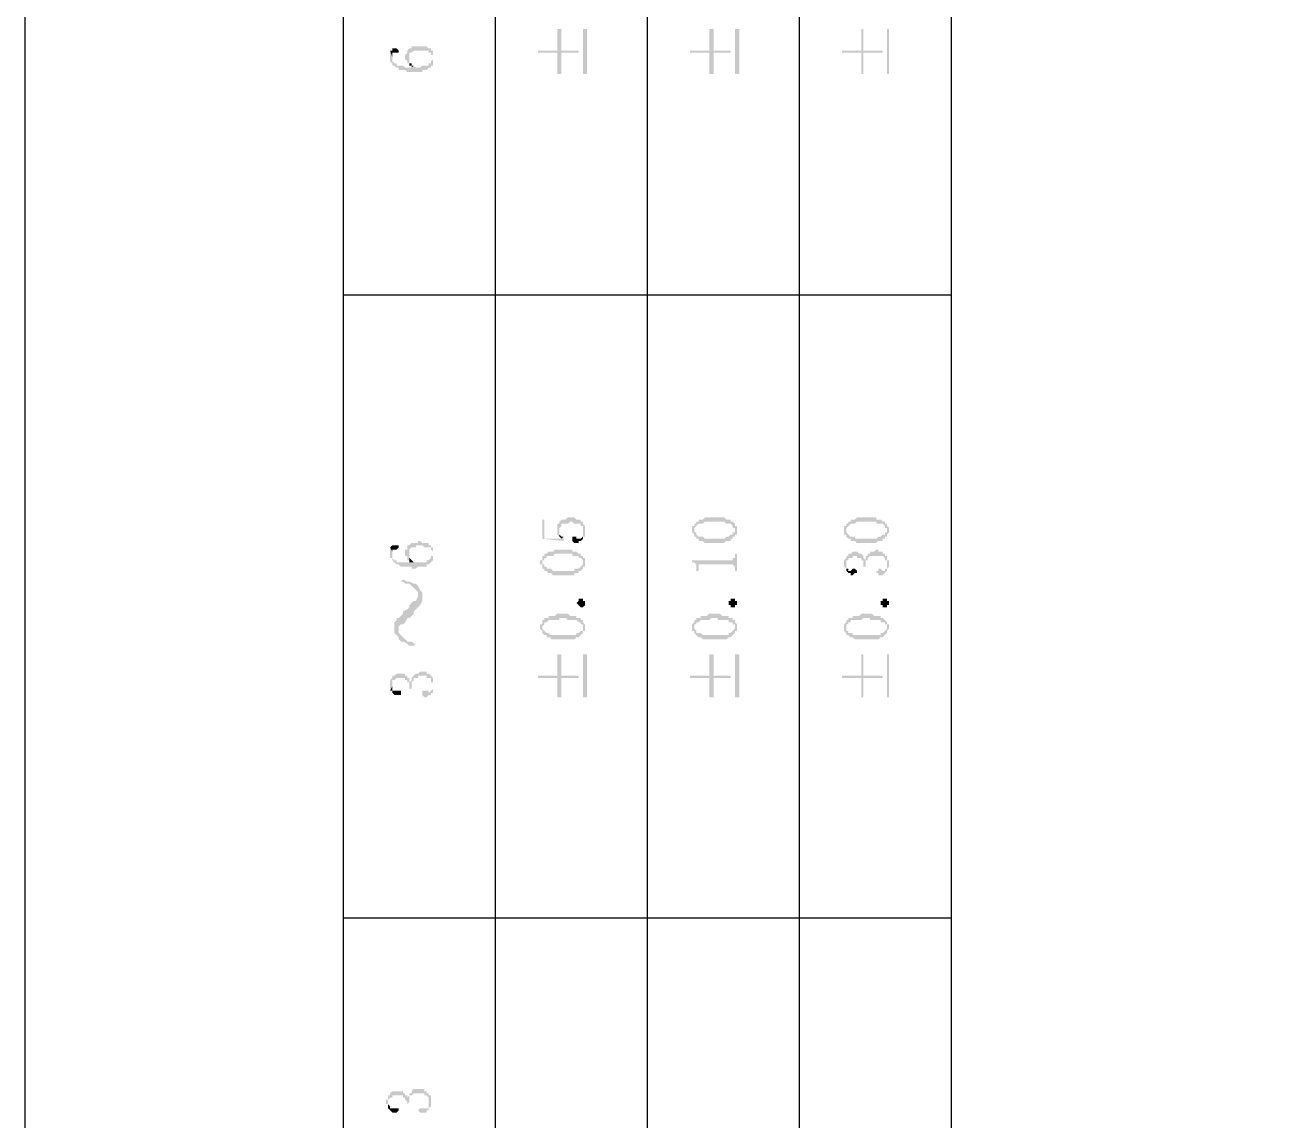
# Model space of a CAD drawing. Header units: inches. Extents: x 3613 to 8393, y -2205 to -794.
# Drawn here: x 7973.29 to 7999.49, y -1137.24 to -1114.16 of the extents above; entities that cross this region are included whole.
import ezdxf

# ---------------------------------------------------------------- set-up
doc = ezdxf.new("R2010")
doc.units = ezdxf.units.IN
doc.header["$MEASUREMENT"] = 0

msp = doc.modelspace()

# ---------------------------------------------------------------- hatches: boundary and pattern name
at = {"transparency": 33554559}
for points in [[(7984.099, -1114.698), (7984.099, -1114.743), (7984.506, -1114.743), (7984.506, -1115.194), (7984.596, -1115.194), (7984.596, -1114.743), (7984.957, -1114.743), (7984.957, -1114.698), (7984.596, -1114.698), (7984.596, -1114.246), (7984.506, -1114.246), (7984.506, -1114.698)], [(7985.137, -1115.194), (7985.137, -1114.246), (7985.047, -1114.246), (7985.047, -1115.194)], [(7987.304, -1114.698), (7987.304, -1114.743), (7987.71, -1114.743), (7987.71, -1115.194), (7987.8, -1115.194), (7987.8, -1114.743), (7988.161, -1114.743), (7988.161, -1114.698), (7987.8, -1114.698), (7987.8, -1114.246), (7987.71, -1114.246), (7987.71, -1114.698)], [(7988.342, -1115.194), (7988.342, -1114.246), (7988.252, -1114.246), (7988.252, -1115.194)], [(7990.508, -1114.698), (7990.508, -1114.743), (7990.914, -1114.743), (7990.914, -1115.194), (7990.959, -1115.194), (7990.959, -1114.743), (7991.366, -1114.743), (7991.366, -1114.698), (7990.959, -1114.698), (7990.959, -1114.246), (7990.914, -1114.246), (7990.914, -1114.698)], [(7991.501, -1115.194), (7991.501, -1114.246), (7991.456, -1114.246), (7991.456, -1115.194)], [(7980.985, -1114.698), (7981.03, -1114.833), (7981.03, -1114.788), (7981.03, -1114.743), (7981.166, -1114.743), (7981.166, -1114.698), (7981.166, -1114.698), (7981.121, -1114.653), (7981.03, -1114.653), (7981.03, -1114.698)], [(7980.985, -1114.788), (7980.985, -1114.878), (7980.985, -1114.923), (7980.985, -1114.923), (7981.03, -1114.969), (7981.03, -1115.014), (7981.076, -1115.014), (7981.121, -1115.059), (7981.166, -1115.059), (7981.166, -1115.104), (7981.301, -1115.104), (7981.346, -1115.149), (7981.662, -1115.149), (7981.662, -1115.104), (7981.752, -1115.104), (7981.798, -1115.059), (7981.843, -1115.059), (7981.843, -1115.014), (7981.888, -1115.014), (7981.888, -1114.833), (7981.888, -1114.878), (7981.888, -1114.878), (7981.843, -1114.923), (7981.843, -1114.969), (7981.798, -1114.969), (7981.798, -1115.014), (7981.662, -1115.014), (7981.617, -1115.059), (7981.527, -1115.059), (7981.482, -1115.014), (7981.482, -1115.014), (7981.437, -1115.059), (7981.301, -1115.059), (7981.256, -1115.014), (7981.121, -1115.014), (7981.121, -1114.969), (7981.076, -1114.969), (7981.03, -1114.923), (7981.03, -1114.878), (7981.03, -1114.833), (7981.03, -1114.833), (7980.985, -1114.698), (7980.985, -1114.743)], [(7981.301, -1114.833), (7981.301, -1114.878), (7981.346, -1114.923), (7981.346, -1114.969), (7981.391, -1114.969), (7981.391, -1114.833), (7981.391, -1114.788), (7981.391, -1114.743), (7981.437, -1114.743), (7981.482, -1114.698), (7981.798, -1114.698), (7981.798, -1114.743), (7981.843, -1114.743), (7981.843, -1114.788), (7981.888, -1114.788), (7981.888, -1114.833), (7981.888, -1114.969), (7981.888, -1114.923), (7981.888, -1114.833), (7981.888, -1114.743), (7981.888, -1114.698), (7981.843, -1114.698), (7981.843, -1114.653), (7981.798, -1114.653), (7981.752, -1114.607), (7981.437, -1114.607), (7981.437, -1114.653), (7981.391, -1114.653), (7981.346, -1114.698), (7981.346, -1114.743), (7981.346, -1114.743), (7981.301, -1114.788), (7981.301, -1114.788)], [(7981.391, -1114.969), (7981.391, -1115.014), (7981.437, -1115.014), (7981.437, -1115.059), (7981.482, -1115.014), (7981.437, -1115.014), (7981.437, -1114.969), (7981.391, -1114.969), (7981.391, -1114.923), (7981.391, -1114.878), (7981.391, -1114.833)], [(7984.19, -1124.582), (7984.19, -1124.988), (7984.641, -1125.033), (7984.641, -1124.988), (7984.641, -1124.943), (7984.596, -1124.988), (7984.235, -1124.988), (7984.235, -1124.582)], [(7984.506, -1124.762), (7984.506, -1124.852), (7984.506, -1124.898), (7984.506, -1124.898), (7984.551, -1124.943), (7984.551, -1124.807), (7984.551, -1124.762), (7984.551, -1124.762), (7984.596, -1124.717), (7984.596, -1124.672), (7984.731, -1124.672), (7984.776, -1124.627), (7984.821, -1124.627), (7984.867, -1124.672), (7985.002, -1124.672), (7985.002, -1124.717), (7985.047, -1124.717), (7985.047, -1124.762), (7985.047, -1124.807), (7985.047, -1124.943), (7985.092, -1124.943), (7985.092, -1124.898), (7985.092, -1124.807), (7985.092, -1124.762), (7985.092, -1124.717), (7985.047, -1124.672), (7985.047, -1124.627), (7985.002, -1124.627), (7985.002, -1124.582), (7984.912, -1124.582), (7984.867, -1124.537), (7984.731, -1124.537), (7984.686, -1124.582), (7984.596, -1124.582), (7984.551, -1124.627), (7984.551, -1124.672), (7984.506, -1124.672), (7984.506, -1124.717)], [(7987.349, -1124.807), (7987.349, -1124.852), (7987.349, -1124.852), (7987.394, -1124.898), (7987.394, -1124.943), (7987.394, -1124.807), (7987.394, -1124.762), (7987.394, -1124.762), (7987.439, -1124.717), (7987.439, -1124.717), (7987.484, -1124.672), (7987.575, -1124.672), (7987.62, -1124.627), (7988.026, -1124.627), (7988.071, -1124.672), (7988.161, -1124.672), (7988.206, -1124.717), (7988.206, -1124.762), (7988.252, -1124.762), (7988.252, -1124.807), (7988.252, -1124.672), (7988.252, -1124.672), (7988.206, -1124.627), (7988.161, -1124.627), (7988.161, -1124.582), (7988.071, -1124.582), (7988.026, -1124.537), (7987.62, -1124.537), (7987.575, -1124.582), (7987.484, -1124.582), (7987.484, -1124.627), (7987.439, -1124.627), (7987.439, -1124.672), (7987.394, -1124.672), (7987.394, -1124.717), (7987.349, -1124.717), (7987.349, -1124.762), (7987.349, -1124.762)], [(7990.553, -1124.807), (7990.553, -1124.852), (7990.553, -1124.898), (7990.598, -1124.898), (7990.598, -1124.943), (7990.598, -1124.807), (7990.598, -1124.762), (7990.598, -1124.762), (7990.644, -1124.717), (7990.644, -1124.717), (7990.689, -1124.672), (7990.779, -1124.672), (7990.824, -1124.627), (7991.23, -1124.627), (7991.23, -1124.672), (7991.366, -1124.672), (7991.411, -1124.717), (7991.411, -1124.762), (7991.456, -1124.762), (7991.456, -1124.807), (7991.456, -1124.672), (7991.411, -1124.672), (7991.411, -1124.627), (7991.366, -1124.627), (7991.321, -1124.582), (7991.23, -1124.582), (7991.23, -1124.537), (7990.824, -1124.537), (7990.779, -1124.582), (7990.689, -1124.582), (7990.689, -1124.627), (7990.644, -1124.627), (7990.644, -1124.672), (7990.598, -1124.672), (7990.598, -1124.717), (7990.553, -1124.717), (7990.553, -1124.762), (7990.553, -1124.762)], [(7984.551, -1124.943), (7984.551, -1124.943), (7984.596, -1124.988), (7984.596, -1124.988), (7984.641, -1124.943), (7984.596, -1124.943), (7984.551, -1124.898), (7984.551, -1124.852), (7984.551, -1124.807)], [(7984.821, -1124.988), (7984.821, -1125.033), (7984.821, -1125.033), (7984.867, -1125.078), (7984.957, -1125.078), (7984.957, -1125.033), (7985.002, -1125.033), (7985.047, -1124.988), (7985.047, -1124.807), (7985.047, -1124.898), (7985.047, -1124.943), (7985.047, -1124.943), (7985.002, -1124.988), (7984.912, -1124.988), (7984.912, -1124.943), (7984.821, -1124.943)], [(7987.394, -1124.943), (7987.439, -1124.943), (7987.439, -1124.988), (7987.484, -1124.988), (7987.484, -1125.033), (7987.575, -1125.033), (7987.62, -1125.078), (7988.026, -1125.078), (7988.071, -1125.033), (7988.161, -1125.033), (7988.161, -1124.988), (7988.206, -1124.988), (7988.206, -1124.943), (7988.252, -1124.943), (7988.252, -1124.898), (7988.297, -1124.898), (7988.297, -1124.852), (7988.297, -1124.807), (7988.297, -1124.762), (7988.297, -1124.717), (7988.252, -1124.717), (7988.252, -1124.672), (7988.252, -1124.807), (7988.252, -1124.852), (7988.206, -1124.852), (7988.206, -1124.898), (7988.161, -1124.898), (7988.116, -1124.943), (7988.071, -1124.943), (7988.026, -1124.988), (7987.62, -1124.988), (7987.575, -1124.943), (7987.484, -1124.943), (7987.439, -1124.898), (7987.439, -1124.852), (7987.394, -1124.852), (7987.394, -1124.807), (7987.394, -1124.807)], [(7990.598, -1124.943), (7990.598, -1124.943), (7990.644, -1124.988), (7990.689, -1124.988), (7990.689, -1125.033), (7990.779, -1125.033), (7990.824, -1125.078), (7991.23, -1125.078), (7991.275, -1125.033), (7991.366, -1125.033), (7991.366, -1124.988), (7991.411, -1124.988), (7991.411, -1124.943), (7991.456, -1124.943), (7991.456, -1124.898), (7991.456, -1124.898), (7991.501, -1124.852), (7991.501, -1124.807), (7991.501, -1124.762), (7991.501, -1124.762), (7991.456, -1124.717), (7991.456, -1124.672), (7991.456, -1124.807), (7991.456, -1124.852), (7991.411, -1124.852), (7991.411, -1124.898), (7991.366, -1124.898), (7991.321, -1124.943), (7991.275, -1124.943), (7991.23, -1124.988), (7990.779, -1124.988), (7990.779, -1124.943), (7990.689, -1124.943), (7990.644, -1124.898), (7990.644, -1124.898), (7990.598, -1124.852), (7990.598, -1124.807), (7990.598, -1124.807)], [(7980.985, -1125.168), (7981.03, -1125.259), (7981.03, -1125.214), (7981.121, -1125.214), (7981.166, -1125.168), (7981.166, -1125.123), (7981.03, -1125.123)], [(7980.985, -1125.259), (7980.985, -1125.304), (7980.985, -1125.349), (7980.985, -1125.394), (7981.03, -1125.394), (7981.03, -1125.439), (7981.03, -1125.439), (7981.076, -1125.484), (7981.076, -1125.484), (7981.121, -1125.529), (7981.166, -1125.529), (7981.211, -1125.575), (7981.437, -1125.575), (7981.437, -1125.62), (7981.527, -1125.62), (7981.572, -1125.575), (7981.752, -1125.575), (7981.752, -1125.529), (7981.798, -1125.529), (7981.843, -1125.484), (7981.843, -1125.484), (7981.888, -1125.439), (7981.888, -1125.304), (7981.888, -1125.349), (7981.843, -1125.349), (7981.843, -1125.394), (7981.843, -1125.394), (7981.798, -1125.439), (7981.752, -1125.439), (7981.752, -1125.484), (7981.121, -1125.484), (7981.121, -1125.439), (7981.076, -1125.439), (7981.03, -1125.394), (7981.03, -1125.349), (7981.03, -1125.259), (7980.985, -1125.168)], [(7981.301, -1125.304), (7981.301, -1125.349), (7981.346, -1125.349), (7981.346, -1125.394), (7981.346, -1125.439), (7981.391, -1125.439), (7981.391, -1125.259), (7981.391, -1125.214), (7981.391, -1125.214), (7981.437, -1125.168), (7981.527, -1125.168), (7981.527, -1125.123), (7981.662, -1125.123), (7981.707, -1125.168), (7981.843, -1125.168), (7981.843, -1125.214), (7981.843, -1125.214), (7981.888, -1125.259), (7981.888, -1125.439), (7981.888, -1125.394), (7981.888, -1125.349), (7981.888, -1125.304), (7981.888, -1125.259), (7981.888, -1125.214), (7981.888, -1125.168), (7981.843, -1125.168), (7981.843, -1125.123), (7981.798, -1125.123), (7981.798, -1125.078), (7981.662, -1125.078), (7981.617, -1125.033), (7981.572, -1125.033), (7981.572, -1125.078), (7981.437, -1125.078), (7981.391, -1125.123), (7981.346, -1125.123), (7981.346, -1125.168), (7981.346, -1125.214), (7981.301, -1125.214), (7981.301, -1125.259)], [(7981.391, -1125.439), (7981.391, -1125.484), (7981.482, -1125.484), (7981.437, -1125.439), (7981.437, -1125.439), (7981.391, -1125.394), (7981.391, -1125.304), (7981.391, -1125.304)], [(7984.144, -1125.484), (7984.144, -1125.529), (7984.19, -1125.529), (7984.19, -1125.575), (7984.19, -1125.62), (7984.19, -1125.484), (7984.19, -1125.439), (7984.235, -1125.439), (7984.235, -1125.394), (7984.28, -1125.394), (7984.28, -1125.349), (7984.415, -1125.349), (7984.46, -1125.304), (7984.821, -1125.304), (7984.821, -1125.349), (7984.957, -1125.349), (7984.957, -1125.394), (7985.002, -1125.394), (7985.047, -1125.439), (7985.047, -1125.484), (7985.047, -1125.349), (7985.002, -1125.349), (7985.002, -1125.304), (7984.957, -1125.304), (7984.912, -1125.259), (7984.821, -1125.259), (7984.821, -1125.214), (7984.46, -1125.214), (7984.415, -1125.259), (7984.325, -1125.259), (7984.28, -1125.304), (7984.235, -1125.304), (7984.235, -1125.349), (7984.19, -1125.349), (7984.19, -1125.394), (7984.19, -1125.439), (7984.144, -1125.439)], [(7984.19, -1125.62), (7984.235, -1125.62), (7984.235, -1125.665), (7984.28, -1125.665), (7984.325, -1125.71), (7984.37, -1125.71), (7984.415, -1125.755), (7984.867, -1125.755), (7984.867, -1125.71), (7984.957, -1125.71), (7984.957, -1125.665), (7985.002, -1125.665), (7985.047, -1125.62), (7985.047, -1125.575), (7985.092, -1125.575), (7985.092, -1125.529), (7985.092, -1125.484), (7985.092, -1125.439), (7985.092, -1125.394), (7985.047, -1125.394), (7985.047, -1125.349), (7985.047, -1125.529), (7985.047, -1125.529), (7985.002, -1125.575), (7985.002, -1125.575), (7984.957, -1125.62), (7984.867, -1125.62), (7984.867, -1125.665), (7984.415, -1125.665), (7984.37, -1125.62), (7984.28, -1125.62), (7984.28, -1125.575), (7984.235, -1125.575), (7984.235, -1125.529), (7984.19, -1125.529), (7984.19, -1125.484)], [(7987.349, -1125.439), (7987.349, -1125.484), (7987.394, -1125.484), (7987.439, -1125.529), (7987.439, -1125.62), (7987.439, -1125.665), (7987.484, -1125.665), (7987.484, -1125.575), (7987.484, -1125.529), (7988.206, -1125.529), (7988.252, -1125.575), (7988.252, -1125.665), (7988.297, -1125.665), (7988.297, -1125.304), (7988.252, -1125.304), (7988.252, -1125.349), (7988.252, -1125.394), (7988.206, -1125.394), (7988.206, -1125.439), (7988.161, -1125.439)], [(7990.553, -1125.484), (7990.553, -1125.529), (7990.553, -1125.575), (7990.553, -1125.575), (7990.598, -1125.62), (7990.598, -1125.529), (7990.598, -1125.484), (7990.598, -1125.439), (7990.644, -1125.439), (7990.644, -1125.394), (7990.734, -1125.394), (7990.734, -1125.349), (7990.824, -1125.349), (7990.824, -1125.394), (7990.914, -1125.394), (7990.914, -1125.439), (7990.959, -1125.439), (7990.959, -1125.529), (7990.959, -1125.575), (7991.005, -1125.575), (7991.005, -1125.529), (7991.005, -1125.439), (7991.05, -1125.439), (7991.05, -1125.394), (7991.05, -1125.394), (7991.095, -1125.349), (7991.366, -1125.349), (7991.411, -1125.394), (7991.411, -1125.439), (7991.456, -1125.439), (7991.456, -1125.484), (7991.456, -1125.529), (7991.456, -1125.349), (7991.411, -1125.349), (7991.411, -1125.304), (7991.366, -1125.304), (7991.366, -1125.259), (7991.275, -1125.259), (7991.275, -1125.214), (7991.23, -1125.214), (7991.185, -1125.259), (7991.095, -1125.259), (7991.095, -1125.304), (7991.05, -1125.304), (7991.05, -1125.349), (7991.005, -1125.349), (7991.005, -1125.394), (7991.005, -1125.439), (7990.959, -1125.394), (7990.959, -1125.349), (7990.959, -1125.349), (7990.914, -1125.304), (7990.869, -1125.304), (7990.824, -1125.259), (7990.734, -1125.259), (7990.689, -1125.304), (7990.644, -1125.304), (7990.644, -1125.349), (7990.598, -1125.349), (7990.598, -1125.394), (7990.598, -1125.394), (7990.553, -1125.439)], [(7991.23, -1125.71), (7991.275, -1125.71), (7991.275, -1125.755), (7991.366, -1125.755), (7991.411, -1125.71), (7991.411, -1125.71), (7991.456, -1125.665), (7991.456, -1125.62), (7991.456, -1125.62), (7991.501, -1125.575), (7991.501, -1125.529), (7991.501, -1125.484), (7991.501, -1125.439), (7991.456, -1125.439), (7991.456, -1125.349), (7991.456, -1125.529), (7991.456, -1125.575), (7991.456, -1125.62), (7991.411, -1125.62), (7991.411, -1125.665), (7991.366, -1125.665), (7991.321, -1125.62), (7991.275, -1125.62), (7991.275, -1125.665), (7991.23, -1125.665)], [(7990.598, -1125.62), (7990.598, -1125.665), (7990.598, -1125.665), (7990.644, -1125.71), (7990.689, -1125.71), (7990.689, -1125.755), (7990.734, -1125.755), (7990.779, -1125.71), (7990.824, -1125.71), (7990.824, -1125.665), (7990.824, -1125.665), (7990.779, -1125.62), (7990.734, -1125.62), (7990.689, -1125.665), (7990.644, -1125.665), (7990.644, -1125.62), (7990.598, -1125.62), (7990.598, -1125.529), (7990.598, -1125.529)], [(7981.211, -1125.891), (7981.256, -1125.891), (7981.301, -1125.936), (7981.391, -1125.936), (7981.437, -1125.981), (7981.482, -1126.026), (7981.482, -1126.026), (7981.527, -1126.071), (7981.572, -1126.116), (7981.572, -1126.432), (7981.572, -1126.432), (7981.617, -1126.387), (7981.662, -1126.297), (7981.662, -1126.116), (7981.617, -1126.071), (7981.572, -1125.981), (7981.572, -1125.981), (7981.527, -1125.936), (7981.482, -1125.936), (7981.391, -1125.891), (7981.346, -1125.891), (7981.256, -1125.845)], [(7981.076, -1126.883), (7981.076, -1126.974), (7981.121, -1127.019), (7981.166, -1127.064), (7981.166, -1126.838), (7981.211, -1126.793), (7981.256, -1126.793), (7981.301, -1126.748), (7981.346, -1126.658), (7981.391, -1126.658), (7981.437, -1126.613), (7981.482, -1126.568), (7981.482, -1126.522), (7981.527, -1126.477), (7981.572, -1126.432), (7981.572, -1126.161), (7981.572, -1126.206), (7981.527, -1126.297), (7981.482, -1126.297), (7981.437, -1126.342), (7981.391, -1126.387), (7981.391, -1126.432), (7981.346, -1126.477), (7981.256, -1126.522), (7981.256, -1126.568), (7981.211, -1126.613), (7981.166, -1126.658), (7981.121, -1126.658), (7981.121, -1126.703), (7981.076, -1126.748), (7981.076, -1126.838)], [(7985.092, -1126.342), (7985.092, -1126.387), (7985.092, -1126.387), (7985.047, -1126.432), (7985.002, -1126.432), (7984.957, -1126.387), (7984.957, -1126.387), (7984.912, -1126.342), (7984.912, -1126.342), (7984.957, -1126.297), (7984.957, -1126.252), (7985.047, -1126.252), (7985.047, -1126.297), (7985.092, -1126.297), (7985.092, -1126.342)], [(7988.297, -1126.342), (7988.297, -1126.387), (7988.252, -1126.387), (7988.252, -1126.432), (7988.161, -1126.432), (7988.161, -1126.387), (7988.116, -1126.387), (7988.116, -1126.342), (7988.116, -1126.297), (7988.161, -1126.297), (7988.161, -1126.252), (7988.252, -1126.252), (7988.252, -1126.297), (7988.297, -1126.297), (7988.297, -1126.342)], [(7991.501, -1126.342), (7991.501, -1126.387), (7991.456, -1126.387), (7991.456, -1126.432), (7991.366, -1126.432), (7991.366, -1126.387), (7991.321, -1126.387), (7991.321, -1126.342), (7991.321, -1126.297), (7991.366, -1126.297), (7991.366, -1126.252), (7991.456, -1126.252), (7991.456, -1126.297), (7991.501, -1126.297), (7991.501, -1126.342)], [(7984.144, -1126.838), (7984.144, -1126.883), (7984.144, -1126.883), (7984.19, -1126.929), (7984.19, -1126.974), (7984.19, -1126.838), (7984.19, -1126.838), (7984.235, -1126.793), (7984.235, -1126.748), (7984.28, -1126.748), (7984.325, -1126.703), (7984.551, -1126.703), (7984.551, -1126.658), (7984.686, -1126.658), (7984.731, -1126.703), (7984.912, -1126.703), (7984.957, -1126.748), (7985.002, -1126.748), (7985.002, -1126.793), (7985.047, -1126.793), (7985.047, -1126.838), (7985.047, -1126.703), (7985.002, -1126.703), (7985.002, -1126.658), (7984.912, -1126.658), (7984.912, -1126.613), (7984.776, -1126.613), (7984.731, -1126.568), (7984.506, -1126.568), (7984.46, -1126.613), (7984.325, -1126.613), (7984.325, -1126.658), (7984.235, -1126.658), (7984.235, -1126.703), (7984.19, -1126.703), (7984.19, -1126.748), (7984.19, -1126.793), (7984.144, -1126.793)], [(7984.19, -1126.974), (7984.235, -1127.019), (7984.28, -1127.019), (7984.28, -1127.064), (7984.37, -1127.064), (7984.37, -1127.109), (7984.867, -1127.109), (7984.912, -1127.064), (7984.957, -1127.064), (7985.002, -1127.019), (7985.002, -1127.019), (7985.047, -1126.974), (7985.047, -1126.929), (7985.092, -1126.929), (7985.092, -1126.883), (7985.092, -1126.838), (7985.092, -1126.793), (7985.092, -1126.793), (7985.047, -1126.748), (7985.047, -1126.883), (7985.047, -1126.929), (7985.002, -1126.929), (7984.957, -1126.974), (7984.912, -1126.974), (7984.912, -1127.019), (7984.37, -1127.019), (7984.325, -1126.974), (7984.28, -1126.974), (7984.235, -1126.929), (7984.235, -1126.929), (7984.19, -1126.883), (7984.19, -1126.838)], [(7987.349, -1126.838), (7987.349, -1126.883), (7987.349, -1126.929), (7987.394, -1126.929), (7987.394, -1126.974), (7987.394, -1126.838), (7987.394, -1126.793), (7987.439, -1126.793), (7987.439, -1126.748), (7987.484, -1126.748), (7987.529, -1126.703), (7987.71, -1126.703), (7987.755, -1126.658), (7987.89, -1126.658), (7987.89, -1126.703), (7988.116, -1126.703), (7988.116, -1126.748), (7988.206, -1126.748), (7988.206, -1126.793), (7988.252, -1126.793), (7988.252, -1126.838), (7988.252, -1126.703), (7988.206, -1126.703), (7988.206, -1126.658), (7988.116, -1126.658), (7988.116, -1126.613), (7987.981, -1126.613), (7987.936, -1126.568), (7987.71, -1126.568), (7987.665, -1126.613), (7987.529, -1126.613), (7987.529, -1126.658), (7987.439, -1126.658), (7987.439, -1126.703), (7987.394, -1126.703), (7987.394, -1126.748), (7987.394, -1126.748), (7987.349, -1126.793)], [(7987.394, -1126.974), (7987.439, -1127.019), (7987.439, -1127.019), (7987.484, -1127.064), (7987.529, -1127.064), (7987.575, -1127.109), (7988.071, -1127.109), (7988.116, -1127.064), (7988.161, -1127.064), (7988.206, -1127.019), (7988.206, -1127.019), (7988.252, -1126.974), (7988.252, -1126.929), (7988.297, -1126.929), (7988.297, -1126.883), (7988.297, -1126.838), (7988.297, -1126.793), (7988.297, -1126.793), (7988.252, -1126.748), (7988.252, -1126.883), (7988.252, -1126.883), (7988.206, -1126.929), (7988.206, -1126.929), (7988.161, -1126.974), (7988.116, -1126.974), (7988.116, -1127.019), (7987.575, -1127.019), (7987.529, -1126.974), (7987.439, -1126.974), (7987.439, -1126.929), (7987.439, -1126.929), (7987.394, -1126.883), (7987.394, -1126.838)], [(7990.553, -1126.838), (7990.553, -1126.883), (7990.553, -1126.929), (7990.553, -1126.929), (7990.598, -1126.974), (7990.598, -1126.838), (7990.598, -1126.793), (7990.644, -1126.793), (7990.644, -1126.748), (7990.689, -1126.748), (7990.689, -1126.703), (7990.914, -1126.703), (7990.959, -1126.658), (7991.095, -1126.658), (7991.095, -1126.703), (7991.321, -1126.703), (7991.321, -1126.748), (7991.411, -1126.748), (7991.411, -1126.793), (7991.456, -1126.793), (7991.456, -1126.838), (7991.456, -1126.748), (7991.411, -1126.703), (7991.411, -1126.703), (7991.366, -1126.658), (7991.321, -1126.658), (7991.321, -1126.613), (7991.185, -1126.613), (7991.14, -1126.568), (7990.914, -1126.568), (7990.869, -1126.613), (7990.734, -1126.613), (7990.734, -1126.658), (7990.644, -1126.658), (7990.644, -1126.703), (7990.598, -1126.703), (7990.598, -1126.748), (7990.598, -1126.748), (7990.553, -1126.793)], [(7990.598, -1126.974), (7990.598, -1127.019), (7990.644, -1127.019), (7990.689, -1127.064), (7990.734, -1127.064), (7990.779, -1127.109), (7991.275, -1127.109), (7991.321, -1127.064), (7991.366, -1127.064), (7991.411, -1127.019), (7991.411, -1127.019), (7991.456, -1126.974), (7991.456, -1126.929), (7991.456, -1126.929), (7991.501, -1126.883), (7991.501, -1126.838), (7991.501, -1126.793), (7991.456, -1126.793), (7991.456, -1126.748), (7991.456, -1126.883), (7991.456, -1126.883), (7991.411, -1126.929), (7991.411, -1126.929), (7991.366, -1126.974), (7991.321, -1126.974), (7991.321, -1127.019), (7990.734, -1127.019), (7990.734, -1126.974), (7990.644, -1126.974), (7990.644, -1126.929), (7990.598, -1126.929), (7990.598, -1126.883), (7990.598, -1126.838)], [(7981.166, -1127.064), (7981.166, -1127.109), (7981.211, -1127.154), (7981.256, -1127.154), (7981.346, -1127.199), (7981.391, -1127.244), (7981.482, -1127.244), (7981.527, -1127.199), (7981.482, -1127.199), (7981.437, -1127.154), (7981.346, -1127.154), (7981.301, -1127.109), (7981.256, -1127.064), (7981.256, -1127.064), (7981.211, -1127.019), (7981.166, -1126.974), (7981.166, -1126.929)], [(7984.099, -1127.876), (7984.099, -1127.921), (7984.506, -1127.921), (7984.506, -1128.328), (7984.596, -1128.328), (7984.596, -1127.921), (7984.957, -1127.921), (7984.957, -1127.876), (7984.596, -1127.876), (7984.596, -1127.425), (7984.506, -1127.425), (7984.506, -1127.876)], [(7985.137, -1128.328), (7985.137, -1127.425), (7985.047, -1127.425), (7985.047, -1128.328)], [(7987.304, -1127.876), (7987.304, -1127.921), (7987.71, -1127.921), (7987.71, -1128.328), (7987.8, -1128.328), (7987.8, -1127.921), (7988.161, -1127.921), (7988.161, -1127.876), (7987.8, -1127.876), (7987.8, -1127.425), (7987.71, -1127.425), (7987.71, -1127.876)], [(7988.342, -1128.328), (7988.342, -1127.425), (7988.252, -1127.425), (7988.252, -1128.328)], [(7990.508, -1127.876), (7990.508, -1127.921), (7990.914, -1127.921), (7990.914, -1128.328), (7990.959, -1128.328), (7990.959, -1127.921), (7991.366, -1127.921), (7991.366, -1127.876), (7990.959, -1127.876), (7990.959, -1127.425), (7990.914, -1127.425), (7990.914, -1127.876)], [(7991.501, -1128.328), (7991.501, -1127.425), (7991.456, -1127.425), (7991.456, -1128.328)], [(7980.985, -1128.057), (7980.985, -1128.147), (7980.985, -1128.192), (7981.03, -1128.102), (7981.03, -1128.057), (7981.03, -1128.012), (7981.03, -1127.967), (7981.076, -1127.967), (7981.121, -1127.921), (7981.301, -1127.921), (7981.301, -1127.967), (7981.346, -1127.967), (7981.346, -1128.012), (7981.391, -1128.012), (7981.391, -1128.057), (7981.391, -1128.147), (7981.437, -1128.147), (7981.437, -1128.057), (7981.437, -1128.012), (7981.437, -1128.012), (7981.482, -1127.967), (7981.482, -1127.921), (7981.572, -1127.921), (7981.572, -1127.876), (7981.752, -1127.876), (7981.752, -1127.921), (7981.843, -1127.921), (7981.843, -1127.967), (7981.843, -1128.012), (7981.888, -1128.012), (7981.888, -1128.102), (7981.888, -1127.921), (7981.888, -1127.921), (7981.843, -1127.876), (7981.843, -1127.876), (7981.798, -1127.831), (7981.752, -1127.831), (7981.752, -1127.786), (7981.617, -1127.786), (7981.572, -1127.831), (7981.527, -1127.831), (7981.482, -1127.876), (7981.482, -1127.876), (7981.437, -1127.921), (7981.437, -1127.967), (7981.391, -1128.012), (7981.391, -1127.967), (7981.391, -1127.921), (7981.346, -1127.921), (7981.346, -1127.876), (7981.301, -1127.876), (7981.301, -1127.831), (7981.121, -1127.831), (7981.076, -1127.876), (7981.03, -1127.876), (7981.03, -1127.921), (7981.03, -1127.921), (7980.985, -1127.967)], [(7981.662, -1128.237), (7981.662, -1128.283), (7981.662, -1128.283), (7981.707, -1128.328), (7981.752, -1128.328), (7981.798, -1128.283), (7981.843, -1128.283), (7981.843, -1128.237), (7981.888, -1128.237), (7981.888, -1128.192), (7981.888, -1128.147), (7981.888, -1128.057), (7981.888, -1128.012), (7981.888, -1127.967), (7981.888, -1127.921), (7981.888, -1128.102), (7981.888, -1128.147), (7981.843, -1128.192), (7981.843, -1128.192), (7981.798, -1128.237), (7981.798, -1128.192), (7981.662, -1128.192)], [(7980.985, -1128.192), (7981.03, -1128.192), (7981.03, -1128.237), (7981.03, -1128.237), (7981.076, -1128.283), (7981.211, -1128.283), (7981.211, -1128.237), (7981.211, -1128.192), (7981.03, -1128.192), (7981.03, -1128.147), (7981.03, -1128.102), (7981.03, -1128.102)], [(7980.895, -1136.858), (7980.895, -1136.903), (7980.94, -1136.903), (7980.94, -1136.948), (7980.94, -1136.858), (7980.94, -1136.813), (7980.985, -1136.767), (7981.03, -1136.767), (7981.03, -1136.722), (7981.256, -1136.722), (7981.256, -1136.767), (7981.301, -1136.767), (7981.301, -1136.813), (7981.301, -1136.813), (7981.346, -1136.858), (7981.346, -1136.903), (7981.346, -1136.903), (7981.391, -1136.858), (7981.391, -1136.813), (7981.391, -1136.767), (7981.391, -1136.722), (7981.437, -1136.722), (7981.482, -1136.677), (7981.707, -1136.677), (7981.707, -1136.722), (7981.752, -1136.722), (7981.798, -1136.767), (7981.798, -1136.858), (7981.798, -1136.677), (7981.752, -1136.677), (7981.752, -1136.632), (7981.707, -1136.632), (7981.707, -1136.587), (7981.482, -1136.587), (7981.437, -1136.632), (7981.437, -1136.677), (7981.391, -1136.677), (7981.391, -1136.722), (7981.391, -1136.722), (7981.346, -1136.767), (7981.346, -1136.722), (7981.301, -1136.722), (7981.301, -1136.677), (7981.256, -1136.677), (7981.256, -1136.632), (7981.03, -1136.632), (7980.985, -1136.677), (7980.985, -1136.722), (7980.94, -1136.722), (7980.94, -1136.767), (7980.94, -1136.813), (7980.895, -1136.813)], [(7980.94, -1136.948), (7980.94, -1136.993), (7980.94, -1136.993), (7980.985, -1137.038), (7980.985, -1137.038), (7981.03, -1137.083), (7981.121, -1137.083), (7981.166, -1137.038), (7981.166, -1136.993), (7980.985, -1136.993), (7980.985, -1136.948), (7980.985, -1136.948), (7980.94, -1136.903), (7980.94, -1136.858)], [(7981.572, -1137.038), (7981.572, -1137.038), (7981.617, -1137.083), (7981.752, -1137.083), (7981.752, -1137.038), (7981.798, -1137.038), (7981.798, -1136.993), (7981.843, -1136.948), (7981.843, -1136.903), (7981.843, -1136.858), (7981.843, -1136.767), (7981.843, -1136.722), (7981.798, -1136.722), (7981.798, -1136.903), (7981.798, -1136.948), (7981.798, -1136.993), (7981.617, -1136.993)]]:
    msp.add_hatch(color=256, dxfattribs=at).paths.add_polyline_path(points)

# ---------------------------------------------------------------- linework, layer by layer
msp.add_line((7979.992, -894.646), (7979.992, -1181.386))
msp.add_lwpolyline([(8393.286, -1185.646), (8393.286, -888.646), (7973.286, -888.646), (7973.286, -1185.646)], close=True)
for points in [[(7992.81, -894.646), (7992.81, -1181.386)], [(7983.197, -1067.038), (7983.197, -1160.056)], [(7986.401, -1067.038), (7986.401, -1160.056)], [(7989.605, -1067.038), (7989.605, -1160.056)], [(7979.992, -1119.843), (7992.81, -1119.843)], [(7979.992, -1132.976), (7992.81, -1132.976)]]:
    msp.add_lwpolyline(points)

doc.saveas('drawing.dxf')
